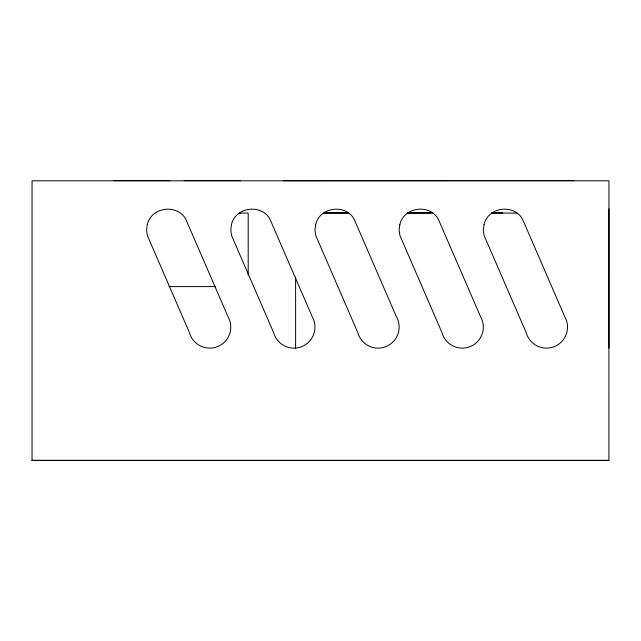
<?xml version="1.0" encoding="UTF-8"?>
<svg xmlns="http://www.w3.org/2000/svg" width="641" height="641" viewBox="0 0 641 641"><rect width="100%" height="100%" fill="white"/><g stroke="black" fill="none" stroke-linecap="round" stroke-linejoin="round"><path stroke-width="0.96" d="M32.05 460.382L32.05 180.81L608.95 180.794L608.902 460.382L32.05 460.382L608.87 460.382M248.195 275.117L248.195 213.076L239.197 213.076M295.605 348.159L295.605 277.112M572.742 180.618L573.703 180.618L446.649 180.618M113.625 180.65L169.745 180.65M184.215 180.642L240.343 180.642M283.378 180.714L446.376 180.674M324.418 212.9L348.616 212.9M407.476 212.9L431 212.9M491.647 212.892L502.776 212.892M323.633 213.076L348.656 213.076M407.7 213.076L432.723 213.076M491.775 213.076L516.798 213.076M168.928 286.599L215.721 286.599M608.91 208.87L608.91 348.135M147.31 224.47L146.589 229.919L147.31 235.367L189.399 332.535A21.049 21.049 0 0 0 217.788 346.533A21.049 21.049 0 0 0 227.956 316.566L185.866 219.398C177.485 203.461 151.276 206.915 147.31 224.47M231.497 224.47L230.776 229.919L231.497 235.367L273.587 332.535A21.049 21.049 0 0 0 301.967 346.533A21.049 21.049 0 0 0 312.143 316.566L270.053 219.398C261.672 203.461 235.463 206.915 231.497 224.47M315.684 224.47L314.963 229.919L315.684 235.367L357.774 332.535A21.049 21.049 0 0 0 386.154 346.533A21.049 21.049 0 0 0 396.33 316.566L354.241 219.398C345.86 203.461 319.651 206.915 315.684 224.47M399.864 224.47L399.151 229.919L399.864 235.367L441.961 332.535A21.049 21.049 0 0 0 470.342 346.533A21.049 21.049 0 0 0 480.518 316.566L438.42 219.398C430.047 203.461 403.838 206.915 399.864 224.47M484.051 224.47L483.338 229.919L484.051 235.367L526.149 332.535A21.049 21.049 0 0 0 554.529 346.533A21.049 21.049 0 0 0 564.705 316.566L522.607 219.398C514.234 203.461 488.025 206.915 484.051 224.47M240.343 212.908L239.381 212.908L240.343 212.908"/></g></svg>
